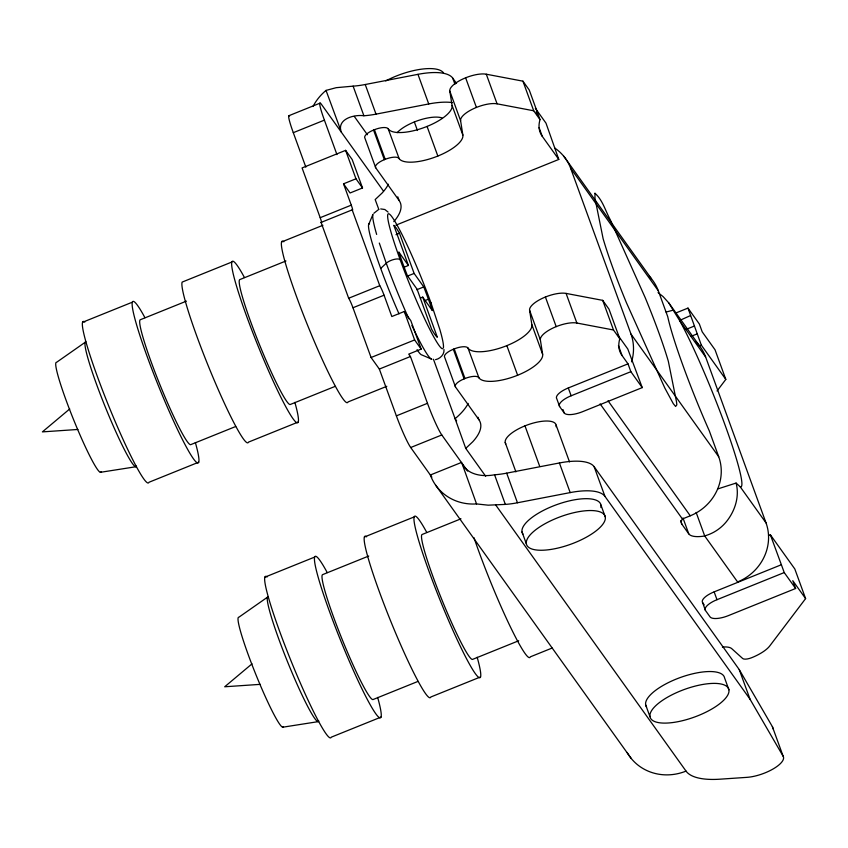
<?xml version="1.0" encoding="UTF-8"?>
<svg xmlns="http://www.w3.org/2000/svg" width="848" height="848" viewBox="0 0 848 848"><rect width="100%" height="100%" fill="white"/><g stroke="black" fill="none" stroke-linecap="round" stroke-linejoin="round"><path stroke-width="1.27" d="M631.569 361.852C634.293 352.842 634.198 343.005 631.018 334.123L570.64 168.243C567.598 160.018 561.938 152.841 554.624 147.965M368.721 224.423L372.929 214.417A78.451 7.166 68 0 0 376.65 234.43M717.058 390.96L725.814 379.406L715.034 349.779L702.208 331.844L699.367 324.031L687.972 308.1L675.75 313.029M768.532 535.491L770.344 534.759L794.82 568.976L805.6 598.603L769.783 645.9A26.945 9.476 -20 0 1 751.699 657.698A8.077 2.841 -20 0 1 742.7 658.525L731.707 648.625A21.55 7.579 -20 0 0 722.422 647.056M373.841 213.283L378.696 209.445M485.681 476.269L465.743 448.38L472.749 441.766A80.825 28.44 -20 0 0 478.897 419.718L477.996 417.248M380.731 268.413L386.253 263.24A8.077 2.841 -20 0 1 394.013 259.435A8.077 2.841 -20 0 1 400.203 259.785M69.727 408.948L42.4 431.886L77.91 429.459M252.026 663.836L224.699 686.774L260.209 684.357M289.041 115.646L320.141 103.096M305.852 167.162L293.302 132.68L324.402 120.13A26.945 2.459 68 0 1 321.477 104.399L383.519 191.15M393.79 221.657A80.825 28.44 -20 0 0 399.122 200.52L375.706 167.787L364.926 138.16A12.126 4.261 -20 0 1 373.555 130.062L374.424 129.712A12.126 4.261 -20 0 1 388.183 128.769L388.384 129.055A34.079 11.989 -20 0 0 424.424 127.444A34.079 11.989 -20 0 0 452.09 105.491L449.8 91.054A21.55 7.579 -20 0 1 462.987 78.949A21.55 7.579 -20 0 1 486.296 74.211L522.93 81.164L529.237 89.983L540.017 119.61A134.705 47.393 -20 0 0 542.243 136.295L558.79 159.435L395.889 225.176M362.52 187.959L355.969 178.801L343.525 183.815L350.076 192.984L362.52 187.959L352.164 159.519L345.613 150.361L302.079 167.936L320.194 217.692A8.077 0.742 68 0 1 321.074 222.42L348.666 298.242A8.077 0.742 68 0 1 352.969 307.75L371.074 357.506L379.342 369.06L396.376 415.859A26.945 2.459 68 0 0 410.697 447.521L431.886 477.159M375.706 167.787A12.126 4.261 -20 0 1 384.335 159.678L385.204 159.329A12.126 4.261 -20 0 1 398.963 158.396L399.164 158.671A34.079 11.989 -20 0 0 435.204 157.071A34.079 11.989 -20 0 0 462.87 135.118L460.591 120.67L449.8 91.054M320.194 217.692L351.284 205.142L343.525 183.815M321.074 222.42L352.164 209.869A8.077 0.742 68 0 0 351.284 205.142M82.627 322.251L132.383 302.174M231.907 262.011L182.14 282.098A87.068 7.95 68 0 0 211.29 373.29A87.068 7.95 68 0 0 248.464 442.126L298.231 422.039M281.663 241.934L322.918 225.282M186.433 301.135L140.312 319.738A67.352 6.148 68 0 0 159.975 384.822A67.352 6.148 68 0 0 190.779 444.628L235.691 426.512M285.946 260.972L239.825 279.586A67.352 6.148 68 0 0 259.499 344.67A67.352 6.148 68 0 0 290.302 404.475L335.204 386.349M395.995 234.705L399.503 233.285L414.121 273.427L423.767 286.921A60.621 5.533 68 0 1 432.385 310.612L422.739 297.118L420.396 298.061M403.733 267.353L408.418 265.456L393.811 225.324A60.621 5.533 68 0 1 399.503 233.285M348.666 298.242L379.766 285.702A8.077 0.742 68 0 1 384.059 295.199L391.829 316.527L404.263 311.502L410.814 320.661L421.17 349.1L408.725 354.125L410.443 356.51L427.477 403.309A26.945 2.459 68 0 0 441.797 434.971L467.608 471.075M407.093 276.257L414.121 273.427M352.969 307.75L384.059 295.199M416.739 289.751L423.767 286.921M424.89 300.627L428.399 299.217M371.074 357.506L414.619 339.942L421.17 349.1M379.342 369.06L410.443 356.51M478.897 419.718L455.493 386.985L444.702 357.358A12.126 4.261 -20 0 1 453.341 349.259L454.21 348.91A12.126 4.261 -20 0 1 467.969 347.977L468.17 348.252A34.079 11.989 -20 0 0 504.21 346.652A34.079 11.989 -20 0 0 531.866 324.689L529.587 310.251A21.55 7.579 -20 0 1 542.773 298.146A21.55 7.579 -20 0 1 566.082 293.408L602.705 300.362L609.012 309.181L619.793 338.808A134.705 47.393 -20 0 0 622.029 355.492L628.008 363.856L630.859 371.678L642.243 387.61L582.534 411.704A16.165 5.692 -20 0 1 564.196 412.955L559.638 406.574L556.786 398.761A16.165 5.692 -20 0 1 568.298 387.96L628.008 363.856M198.708 462.202L148.951 482.279A87.068 7.95 68 0 1 107.484 402.906A87.068 7.95 68 0 1 84.8 322.081M386.815 386.296L347.987 401.963A87.068 7.95 68 0 1 306.51 322.59A87.068 7.95 68 0 1 283.826 241.765M455.493 386.985A12.126 4.261 -20 0 1 464.121 378.876L464.99 378.526A12.126 4.261 -20 0 1 478.749 377.593L478.95 377.869A34.079 11.989 -20 0 0 514.99 376.268A34.079 11.989 -20 0 0 542.646 354.316L540.367 339.868L529.587 310.251M396.376 415.859L427.477 403.309M679.937 320.311L690.558 315.562M685.915 329.459L694.48 326.003M410.697 447.521L441.797 434.971M691.205 336.285L697.321 333.826M559.638 406.574A16.165 5.692 -20 0 1 571.149 395.772L630.859 371.678M725.814 379.406L701.349 345.178L699.526 345.91L668.86 302.99L663.115 296.62L658.069 292.592M264.926 577.149L314.682 557.072M364.449 536.985L414.206 516.909M368.732 556.034L322.611 574.637A67.352 6.148 68 0 0 342.285 639.721A67.352 6.148 68 0 0 373.088 699.526L417.99 681.41M460.962 518.806L422.134 534.484A67.352 6.148 68 0 0 441.797 599.568A67.352 6.148 68 0 0 472.601 659.373L518.711 640.759M705.769 535.66L704.72 535.989A26.945 9.476 -20 0 1 688.767 533.858L681.93 524.297A26.945 9.476 -20 0 1 682.407 518.965L690.272 515.796A47.149 43.916 -35.6 0 0 718.722 456.754L709.331 430.954A98.336 8.978 68 0 1 667.736 316.675L658.345 290.875A47.149 43.916 -35.6 0 0 649.25 276.342M381.006 717.101L331.25 737.177A87.068 7.95 68 0 1 289.783 657.804A87.068 7.95 68 0 1 267.099 576.979M480.53 676.937L430.773 697.014A87.068 7.95 68 0 1 389.296 617.651A87.068 7.95 68 0 1 366.612 536.826M552.133 648.042L530.286 656.861A87.068 7.95 68 0 1 508.323 622.559A87.068 7.95 68 0 1 473.958 537.632M714.143 591.872L781.379 564.736L784.23 572.559L795.625 588.491L728.379 615.627A16.165 5.692 -20 0 1 710.03 616.867L705.472 610.496L702.632 602.674A16.165 5.692 -20 0 1 714.143 591.872L716.984 599.695A16.165 5.692 -20 0 0 705.472 610.496M716.984 599.695L784.23 572.559M717.843 488.904L736.096 483.063L740.23 486.826L766.03 522.909A47.149 43.916 -35.6 0 1 737.59 581.951M312.965 106.53A49.841 46.428 -35.6 0 1 326.035 90.407L336.211 87.683L353.118 86.146A53.88 18.953 -20 0 0 365.234 84.514L417.958 74.338A53.88 18.953 -20 0 1 452.705 78.09L456.542 83.454M666.083 312.075L673.164 310.156L679.852 320.947A98.336 8.978 68 0 1 724.934 424.71A98.336 8.978 68 0 1 740.23 486.826M435.501 359.679C440.101 358.757 444.585 354.443 443.981 349.461M341.129 131.885C336.751 118.826 354.347 114.321 363.898 115.763A53.88 18.953 -20 0 0 376.014 114.141L428.738 103.954A53.88 18.953 -20 0 1 452.313 102.587M783.16 756.278L750.035 699.229L604.931 496.345A53.88 18.953 -20 0 0 570.185 492.593L517.46 502.769A53.88 18.953 -20 0 1 505.344 504.401L488.162 505.175L476.544 503.924A49.841 46.428 -35.6 0 1 430.349 475.007L461.45 462.457C466.782 474.965 482.682 477.106 494.564 474.774A53.88 18.953 -20 0 0 506.68 473.152L559.404 462.966A53.88 18.953 -20 0 1 594.151 466.729L739.255 669.613L772.38 726.651L783.16 756.278A25.249 8.883 -20 0 1 773.185 768.924A25.249 8.883 -20 0 1 746.95 777.351L719.973 779.185A80.825 28.44 -20 0 1 686.032 771.108A49.841 46.428 -35.6 0 1 627.117 752.473M100.393 472.315L135.722 466.771M282.691 727.213L318.021 721.669M380.731 208.926L384.844 209.509L388.087 212.085M460.591 120.67A21.55 7.579 -20 0 1 473.778 108.576A21.55 7.579 -20 0 1 497.076 103.827L533.71 110.781L540.017 119.61M540.367 339.868A21.55 7.579 -20 0 1 553.553 327.773A21.55 7.579 -20 0 1 576.863 323.035L613.486 329.989L619.793 338.808M535.353 108.279L545.995 123.151L558.79 159.435M563.846 156.286L651.55 278.918M570.64 168.243L658.345 290.875M679.852 320.947L705.653 357.029L766.03 522.909M631.018 334.123L718.722 456.754M618.012 335.342L627.796 349.016L642.243 387.61M781.379 564.736L770.344 534.759M805.6 598.603L792.774 580.668L795.625 588.491M608.016 400.765L690.272 515.796M737.845 582.311L704.72 535.989L696.134 512.415M600.098 403.871L682.407 518.965M702.632 602.674L704.147 604.804M354.294 116.42L367.396 134.726M408.418 265.456L398.772 251.973A60.621 5.533 68 0 0 407.39 275.664L417.046 289.157L431.653 329.289A60.621 5.533 68 0 0 437.345 337.26L422.739 297.118M456.616 420.852L455.09 418.711L433.445 359.234M495.751 505.048L686.032 771.108M435.681 485.204L631.23 758.483M668.86 302.99L673.164 310.156M378.812 209.414L375.176 199.566L382.183 192.952A80.825 28.44 -20 0 0 388.384 184.207M326.035 90.407L340.567 129.808M687.972 308.1L701.349 345.178M536.222 111.692L537.441 115.042M739.255 669.613L750.035 699.229M682.99 517.99L688.767 533.858M522.93 81.164L533.71 110.781M602.705 300.362L613.486 329.989M539.095 127.656L542.243 136.295M618.436 345.624L622.029 355.492M680.594 520.63L681.93 524.297M728.909 689.806A41.753 14.692 -20 0 0 667.376 697.3A41.753 14.692 -20 0 0 672.029 722.634A41.753 14.692 -20 0 0 728.909 689.806L724.595 677.965A41.753 14.692 -20 0 0 679.354 677.87A41.753 14.692 -20 0 0 646.568 706.956M486.296 74.211L497.076 103.827M566.082 293.408L576.863 323.035M465.626 77.815L476.417 107.431M545.412 297.012L556.193 326.628M568.298 387.96L571.149 395.772M452.705 78.09L454.952 84.259M594.151 466.729L604.931 496.345M600.978 505.111L605.281 516.962A41.753 14.692 -20 0 1 548.412 549.78A41.753 14.692 -20 0 1 543.759 524.446A41.753 14.692 -20 0 1 605.281 516.962M562.977 409.595L564.196 412.955M452.09 105.491L462.87 135.118M531.866 324.689L542.646 354.316M556.129 425.155L569.506 461.895M417.958 74.338L428.738 103.954M559.404 462.966L570.185 492.593M645.657 704.836L649.971 716.687M427.063 126.426L437.844 156.053M506.85 345.624L517.63 375.251M414.354 121.953L417.481 130.518M524.976 425.866L539.678 466.273M505.207 442.497L515.902 471.88M388.183 128.769L399.164 158.671M467.969 347.977L478.95 377.869M365.234 84.514L376.014 114.141M506.68 473.152L517.46 502.769M522.039 531.982L526.354 543.833M374.424 129.712L385.204 159.329M454.21 348.91L464.99 378.526M373.555 130.062L384.335 159.678M453.341 349.259L464.121 378.876M397.776 196.81L399.122 200.52M353.118 86.146L363.898 115.763M494.564 474.774L505.344 504.401M345.613 150.361L355.969 178.801M404.263 311.502L414.619 339.942M324.402 120.13L336.953 154.612M352.164 209.869L379.766 285.702M465.743 448.38L455.09 418.711A80.825 28.44 -20 0 0 468.16 403.404M462.393 464.503L476.544 503.924M442.476 348.782A72.737 6.646 68 0 1 405.376 273.554A72.737 6.646 68 0 1 390.811 215.413A72.737 6.646 68 0 1 430.964 302.8L439.858 329.501A72.737 6.646 68 0 1 443.313 348.062M379.3 243.047L386.253 263.24A78.451 7.166 68 0 0 408.863 318.827M736.096 483.063C739.71 496.695 734.951 511.143 726.28 521.817A44.34 43.746 59.6 0 1 713.772 532.215A46.046 45.326 49.2 0 1 705.737 535.586M417.068 349.673A70.702 6.455 68 0 0 421.827 354.93L431.855 359.234A78.451 7.166 68 0 1 411.916 325.462M399.005 313.813A70.702 6.455 68 0 1 369.527 223.724M430.964 302.8A8.077 2.841 -20 0 1 431.091 303.807M397.129 132.701A26.945 9.476 -20 0 1 418.986 120.257A26.945 9.476 -20 0 1 441.956 117.904M522.94 534.113A41.753 14.692 -20 0 1 558.811 503.913A41.753 14.692 -20 0 1 600.903 507.56M293.302 132.68A26.945 2.459 68 0 1 289.592 115.996M772.38 726.651A25.249 8.883 -20 0 1 772.782 728.697M283.37 726.619A59.265 5.417 68 0 1 256.456 675.983A59.265 5.417 68 0 1 238.86 617.227L268.212 596.674A67.352 6.148 68 0 0 288.214 663.443A67.352 6.148 68 0 0 318.795 720.991M101.071 471.732A59.265 5.417 68 0 1 74.158 421.085A59.265 5.417 68 0 1 56.551 362.329L85.913 341.776A67.352 6.148 68 0 0 105.915 408.545A67.352 6.148 68 0 0 136.496 466.103M195.358 442.518A87.068 7.95 68 0 1 182.543 439.762A87.068 7.95 68 0 1 137.97 329.395A87.068 7.95 68 0 1 144.944 317.703M294.871 402.365A87.068 7.95 68 0 1 282.055 399.599A87.068 7.95 68 0 1 237.482 289.242A87.068 7.95 68 0 1 244.457 277.54M695.784 341.712A47.149 43.916 -35.6 0 1 705.653 357.029M505.79 443.864A26.945 9.476 -20 0 1 528.94 424.392A26.945 9.476 -20 0 1 556.097 426.745M377.657 697.416A87.068 7.95 68 0 1 364.841 694.65A87.068 7.95 68 0 1 320.268 584.293A87.068 7.95 68 0 1 327.243 572.601M477.17 657.253A87.068 7.95 68 0 1 464.354 654.497A87.068 7.95 68 0 1 419.781 544.13A87.068 7.95 68 0 1 426.756 532.438M385.723 80.931A41.753 14.692 -20 0 1 443.525 72.886M594.967 193.28L594.978 198.347L603.119 238.68A80.825 7.378 68 0 0 626.407 302.662L664.8 387.992L673.301 403.68L675.612 406.468L676.842 404.825L676.471 401.602L668.33 361.269A80.825 7.378 68 0 0 645.042 297.288L610.274 219.749C605.408 210.908 602.716 200.054 594.967 193.28"/></g></svg>
